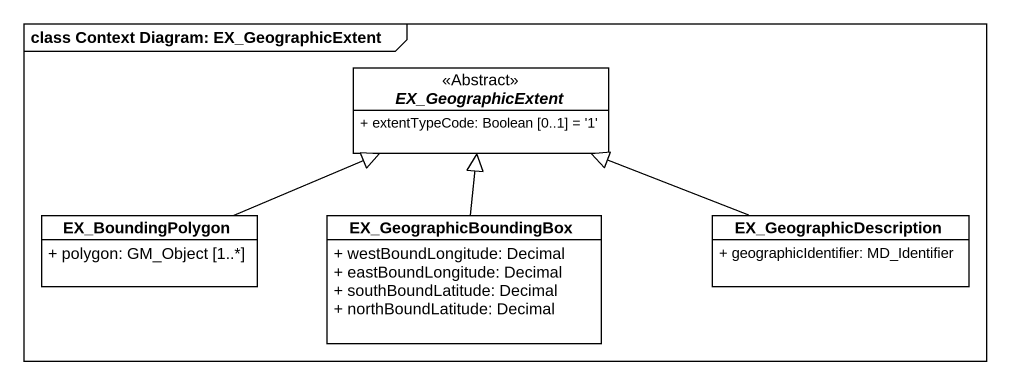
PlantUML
@startuml
mainframe class Context Diagram: EX_GeographicExtent
hide circle
hide empty members
skinparam classAttributeIconSize 0
abstract class EX_GeographicExtent <<Abstract>> #FFFFFF {
  + extentTypeCode: Boolean [0..1] = '1'
}
class EX_BoundingPolygon #FFFFFF {
  + polygon: GM_Object [1..*]
}
class EX_GeographicBoundingBox #FFFFFF {
  + westBoundLongitude: Decimal
  + eastBoundLongitude: Decimal
  + southBoundLatitude: Decimal
  + northBoundLatitude: Decimal
}
class EX_GeographicDescription #FFFFFF {
  + geographicIdentifier: MD_Identifier
}
EX_BoundingPolygon -right-|> EX_GeographicExtent
EX_GeographicBoundingBox -up-|> EX_GeographicExtent
EX_GeographicDescription -left-|> EX_GeographicExtent
@enduml
